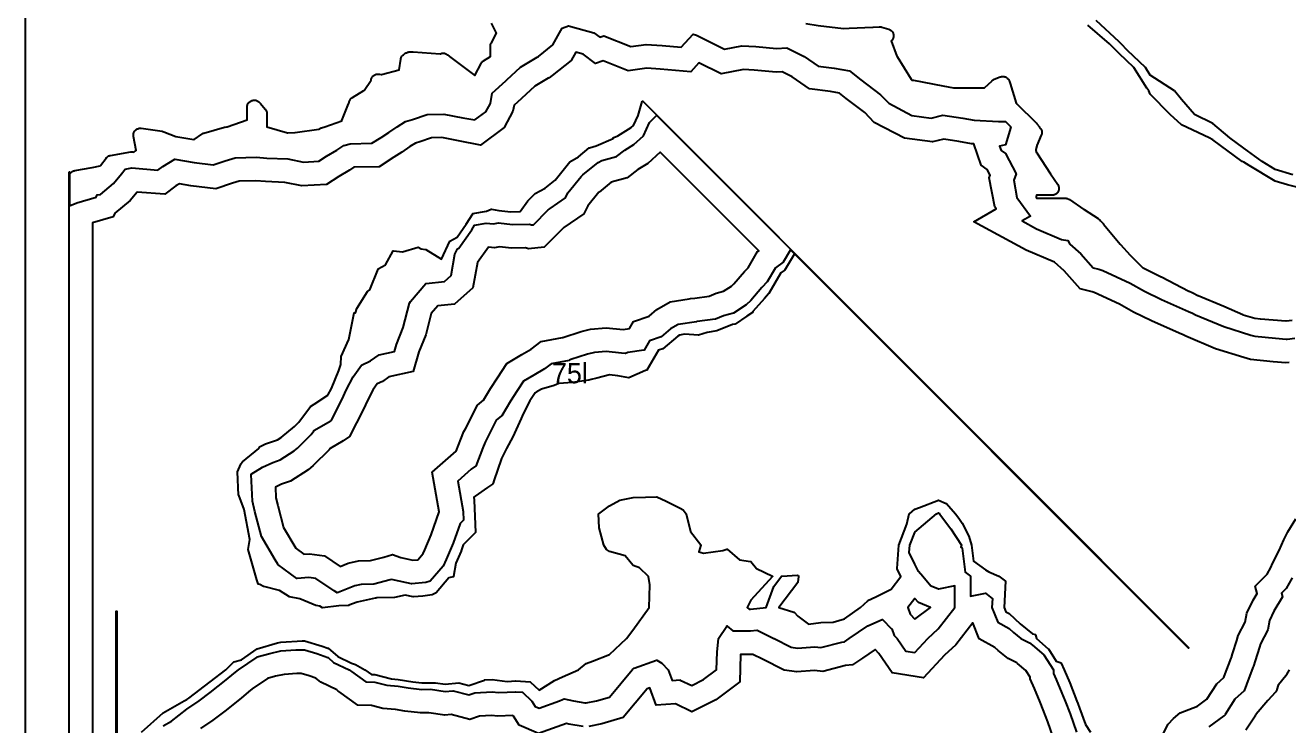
# Model space of a CAD drawing. Header units: millimetres. Extents: x 0 to 600, y 0 to 900.
# Drawn here: x 0 to 375, y 465.2 to 673 of the extents above; entities that cross this region are included whole.
import ezdxf
from ezdxf.enums import TextEntityAlignment as Align

# ---------------------------------------------------------------- set-up
doc = ezdxf.new("R2010")
doc.units = ezdxf.units.MM
for name, color, linetype in [('CORTE', 1, 'Continuous'), ('GRABADO', 5, 'Continuous'), ('HOJA', 8, 'Continuous')]:
    doc.layers.add(name, color=color, linetype=linetype)

msp = doc.modelspace()

# ---------------------------------------------------------------- linework, layer by layer
at = {"layer": 'CORTE'}
for points in [[(13, 102.13), (13, 627.9), (13.01, 628.1), (13.04, 628.3), (13.09, 628.5), (13.16, 628.69), (13.25, 628.88), (13.35, 629.05), (13.48, 629.21), (13.62, 629.36), (13.77, 629.5), (13.93, 629.61), (14.11, 629.72), (14.29, 629.8), (14.49, 629.86), (14.68, 629.91), (19.85, 630.82), (19.9, 630.83), (22.27, 631.37), (22.29, 631.38), (22.31, 631.4), (24.01, 633.64), (24.13, 633.79), (24.27, 633.93), (24.42, 634.05), (24.58, 634.15), (24.75, 634.25), (24.92, 634.32), (25.11, 634.38), (25.29, 634.42), (31.34, 635.44), (31.51, 635.47), (31.68, 635.47), (31.85, 635.47), (32.24, 635.43), (32.27, 635.43), (32.29, 635.45), (32.9, 635.9), (32.9, 635.91), (32.9, 635.91), (32.12, 640.07), (32.1, 640.27), (32.09, 640.48), (32.1, 640.68), (32.13, 640.88), (32.19, 641.08), (32.26, 641.27), (32.35, 641.45), (32.46, 641.62), (32.58, 641.78), (32.73, 641.93), (32.88, 642.06), (33.05, 642.17), (33.22, 642.27), (33.41, 642.35), (33.61, 642.42), (33.8, 642.46), (34.01, 642.48), (34.21, 642.48), (34.41, 642.46), (40.64, 641.58), (40.87, 641.54), (41.1, 641.46), (44.65, 640.06), (44.69, 640.05), (44.74, 640.04), (50.08, 639.16), (50.1, 639.16), (50.11, 639.17), (52.38, 640.77), (52.57, 640.89), (52.78, 640.99), (53, 641.07), (59.18, 642.8), (59.36, 642.84), (59.38, 642.84), (59.38, 642.84), (59.86, 642.91), (59.9, 642.92), (59.94, 642.93), (65.83, 644.96), (65.83, 648.72), (65.84, 648.92), (65.87, 649.13), (65.92, 649.33), (66, 649.53), (66.09, 649.71), (66.2, 649.89), (66.33, 650.05), (66.47, 650.2), (66.63, 650.34), (66.8, 650.45), (66.92, 650.53), (67.09, 650.62), (67.28, 650.7), (67.46, 650.76), (67.66, 650.8), (67.85, 650.82), (68.05, 650.82), (68.25, 650.81), (68.44, 650.77), (68.63, 650.72), (68.82, 650.65), (68.99, 650.56), (69.16, 650.45), (69.31, 650.33), (69.45, 650.19), (69.73, 649.91), (69.8, 649.82), (71.23, 648.16), (71.35, 647.99), (71.46, 647.82), (71.55, 647.63), (71.62, 647.44), (71.67, 647.24), (71.7, 647.04), (71.71, 646.84), (71.71, 642.9), (77.88, 641.09), (77.91, 641.08), (77.94, 641.08), (80.1, 641.23), (80.16, 641.24), (87.1, 642.22), (87.13, 642.22), (87.16, 642.24), (87.31, 642.35), (87.46, 642.45), (87.62, 642.53), (87.78, 642.6), (87.95, 642.65), (88.88, 642.91), (88.95, 642.93), (93.93, 644.73), (93.94, 644.73), (93.94, 644.74), (95.97, 649.77), (96.04, 649.92), (96.08, 650), (96.1, 650.03), (96.1, 650.06), (96.16, 650.34), (96.22, 650.54), (96.29, 650.73), (96.39, 650.92), (96.5, 651.09), (96.63, 651.25), (96.78, 651.4), (96.94, 651.54), (97.11, 651.65), (100.51, 653.68), (100.54, 653.7), (100.57, 653.73), (102.63, 656.79), (102.65, 656.81), (102.65, 656.84), (102.69, 657.03), (102.75, 657.22), (102.82, 657.41), (102.91, 657.58), (103.02, 657.75), (103.15, 657.9), (103.29, 658.04), (103.44, 658.17), (103.61, 658.28), (103.78, 658.37), (103.96, 658.45), (104.15, 658.51), (104.35, 658.55), (104.55, 658.57), (104.74, 658.57), (104.94, 658.56), (105.13, 658.52), (105.65, 658.4), (105.68, 658.39), (105.71, 658.4), (110.98, 659.78), (111.43, 662.95), (111.47, 663.15), (111.53, 663.34), (111.61, 663.53), (111.7, 663.71), (111.81, 663.88), (111.94, 664.04), (112.09, 664.18), (112.24, 664.31), (112.81, 664.72), (112.96, 664.82), (113.13, 664.91), (113.31, 664.99), (113.49, 665.04), (113.67, 665.08), (113.86, 665.11), (114.8, 665.17), (115.09, 665.17), (123.16, 664.59), (123.19, 664.59), (123.24, 664.61), (123.43, 664.67), (123.62, 664.72), (123.82, 664.75), (124.02, 664.76), (124.22, 664.75), (124.42, 664.72), (124.61, 664.67), (124.8, 664.6), (124.98, 664.52), (125.15, 664.41), (125.31, 664.29), (125.87, 663.83), (125.9, 663.8), (133.44, 658.13), (135.32, 661.71), (135.43, 661.89), (135.55, 662.06), (135.69, 662.21), (135.85, 662.35), (136.01, 662.47), (138.05, 663.79), (138.06, 663.8), (138.06, 663.81), (138.06, 666.74), (138.07, 666.93), (138.1, 667.12), (138.14, 667.31), (138.21, 667.49), (138.29, 667.67), (139.86, 670.72), (139.86, 670.73), (139.86, 670.74), (138.39, 673.65)], [(231.71, 673.55), (235.32, 673), (235.35, 672.99), (242.85, 672.1), (242.88, 672.1), (242.91, 672.1), (244.59, 672.16), (251.62, 672.46), (251.66, 672.47), (253.46, 672.61), (253.66, 672.62), (253.85, 672.6), (254.05, 672.57), (254.24, 672.52), (256.32, 671.86), (256.5, 671.8), (256.68, 671.71), (256.85, 671.61), (257, 671.49), (257.15, 671.36), (257.28, 671.21), (257.4, 671.05), (257.5, 670.88), (257.58, 670.7), (257.65, 670.52), (257.7, 670.33), (257.73, 670.13), (257.74, 669.94), (257.73, 669.74), (257.71, 669.54), (257.66, 669.35), (257.6, 669.17), (257.51, 668.99), (257.42, 668.82), (257.3, 668.66), (257.17, 668.51), (257.11, 668.44), (257.03, 668.38), (258.73, 663.83), (258.75, 663.79), (258.77, 663.75), (262.98, 657.01), (263.06, 656.86), (263.07, 656.86), (263.08, 656.83), (263.1, 656.8), (263.14, 656.75), (263.15, 656.74), (263.26, 656.75), (263.45, 656.74), (263.64, 656.71), (272.38, 655.1), (272.39, 655.1), (275.48, 654.5), (275.53, 654.5), (275.57, 654.49), (284.73, 654.49), (284.75, 654.5), (284.76, 654.51), (286.96, 656.58), (287.1, 656.71), (287.26, 656.82), (287.43, 656.92), (287.61, 657), (289.39, 657.7), (289.56, 657.76), (289.72, 657.8), (289.89, 657.83), (289.92, 657.83), (290.12, 657.84), (290.33, 657.84), (290.54, 657.81), (290.74, 657.76), (290.94, 657.69), (291.13, 657.6), (291.31, 657.49), (291.47, 657.37), (291.62, 657.23), (291.67, 657.18), (291.8, 657.03), (291.91, 656.88), (292.01, 656.71), (292.09, 656.54), (292.16, 656.36), (292.34, 655.77), (294.16, 649.89), (294.17, 649.86), (294.19, 649.84), (300.13, 644.01), (300.28, 643.84), (301.01, 642.94), (301.08, 642.84), (301.37, 642.44), (301.48, 642.26), (301.57, 642.08), (301.65, 641.88), (301.7, 641.68), (301.73, 641.47), (301.75, 641.26), (301.73, 641.05), (301.7, 640.85), (301.65, 640.64), (301.58, 640.45), (300.24, 637.38), (300.23, 637.34), (300.22, 637.29), (299.98, 636.15), (299.93, 635.96), (299.92, 635.9), (299.91, 635.88), (299.92, 635.86), (300.2, 635.21), (300.22, 635.18), (300.24, 635.15), (304.36, 628.95), (306.47, 625.76), (306.58, 625.59), (306.66, 625.41), (306.73, 625.22), (306.78, 625.03), (306.8, 624.83), (306.81, 624.63), (306.8, 624.43), (306.77, 624.23), (306.73, 624.04), (306.66, 623.85), (306.57, 623.67), (306.47, 623.5), (306.35, 623.34), (306.22, 623.19), (306.07, 623.06), (305.91, 622.94), (305.74, 622.83), (305.55, 622.75), (305.37, 622.68), (305.17, 622.63), (304.97, 622.6), (304.78, 622.59), (300.2, 622.59), (300.01, 622.12), (300.01, 622.1), (300.01, 622.07), (300.02, 622), (300.03, 621.97), (300.05, 621.93), (300.18, 621.75), (300.19, 621.74), (300.21, 621.73), (300.52, 621.72), (300.57, 621.72), (308.8, 621.72), (309.01, 621.71), (309.21, 621.68), (309.41, 621.62), (309.6, 621.55), (309.79, 621.46), (309.96, 621.36), (314.23, 618.4), (314.26, 618.38), (318.49, 615.66), (318.64, 615.55), (318.78, 615.43), (318.91, 615.3), (319.16, 615.01), (320, 614.07), (320.04, 614.02), (325.03, 608.06), (325.05, 608.03), (327.97, 604.8), (328.01, 604.76), (331.71, 601.11), (331.74, 601.09), (331.78, 601.07), (337.2, 598.42), (337.26, 598.39), (345.36, 594.14), (345.46, 594.1), (346.41, 593.73), (346.56, 593.66), (348.09, 592.9), (348.15, 592.88), (355.73, 589.71), (355.77, 589.69), (361.42, 587.18), (361.53, 587.13), (364.95, 586.11), (364.99, 586.1), (365.03, 586.09), (366.58, 585.95), (366.6, 585.94), (374.19, 585.36), (374.24, 585.36), (374.28, 585.36), (376.05, 585.57)], [(380.27, 624.28), (374.69, 625.65), (371, 626.79), (363.27, 631.47), (361.73, 632.37), (361.25, 632.63), (352.47, 639.07), (351.43, 639.6), (343.21, 643.51), (339.85, 646.58), (333.93, 652.64), (333.47, 653.57), (332.9, 654.34), (329.09, 660.53), (324.67, 664.71), (321.85, 667.49), (315.42, 673.05)], [(375.17, 572.94), (374.12, 572.89), (370.42, 573.21), (363.65, 573.84), (361.69, 574.43), (353.33, 577.06), (344.49, 580.78), (343.65, 581.19), (342.53, 581.63), (334.27, 585.35), (328.97, 587.91), (324.79, 590.26), (317.25, 593.72), (316.69, 593.91), (313.12, 594.87), (308.34, 600.2), (305.49, 602.74), (297.13, 606.34), (281.6, 614.73), (288.17, 618.56), (287.75, 619.15), (286.13, 627.8), (286.42, 628.54), (285.53, 630.26), (283.76, 631.5), (281.58, 637.84), (280.83, 637.88), (277.13, 638.54), (272.68, 639.23), (269.3, 638.41), (260.98, 639.51), (251.99, 644.22), (249.21, 647.17), (243.71, 651.31), (241.69, 652.92), (239.05, 653.35), (232.73, 654.17), (227.63, 657.78), (224.68, 659.22), (222.92, 659.11), (216.31, 659.72), (213.18, 659.89), (206.55, 658.63), (199.96, 661.91), (197.51, 659.26), (188.45, 660.01), (184.52, 660.34), (178.94, 659.54), (171.54, 662.44), (169.25, 661.67), (165.61, 664.42), (163.42, 665.03), (162.06, 662.61), (156.44, 658.13), (155.46, 657.49), (155.16, 657.37), (151.21, 654.99), (147.31, 651.32), (147.18, 651.24), (145.07, 649.33), (144.76, 647.56), (142.19, 642.66), (135.12, 637.48), (128.56, 638.75), (123.64, 639.69), (120.56, 639.61), (117.1, 638.46), (115.82, 638.04), (114.18, 637.03), (111.75, 635.37), (109.4, 633.88), (105.01, 631.07), (97.51, 630.91), (96.27, 630.04), (93.1, 628.21), (89.4, 625.82), (82.13, 625.35), (77.04, 626.4), (71.29, 626.65), (68.44, 626.87), (63.45, 626.77), (61.5, 626.14), (56.53, 624.53), (49.13, 625.37), (45.73, 625.96), (44.74, 625.36), (41.44, 622.89), (33.19, 623.56), (31.1, 621.08), (26.63, 617.33), (26.13, 616.19), (20, 614.41), (20, 111.7)], [(34.52, 463.27), (40.97, 469.03), (40.98, 469.03), (47.2, 472.53), (47.94, 472.98), (47.94, 472.98), (48.54, 473.32), (54.91, 478.17), (59.5, 481.79), (61.88, 484.16), (61.89, 484.16), (61.89, 484.17), (61.9, 484.17), (61.91, 484.17), (64.15, 484.79), (68.86, 488), (68.87, 488), (68.88, 488.01), (74.89, 489.78), (75.85, 489.99), (75.86, 489.99), (82.32, 490.39), (82.32, 490.39), (82.84, 490.4), (82.84, 490.4), (82.85, 490.4), (82.86, 490.4), (88.13, 488.81), (88.14, 488.81), (89.84, 488.19), (89.85, 488.18), (89.86, 488.18), (92.79, 485.69), (96.81, 483.78), (98, 483.38), (98.01, 483.38), (98.01, 483.38), (100.82, 481.79), (100.82, 481.79), (102.73, 480.41), (103.76, 480.37), (103.77, 480.37), (103.77, 480.37), (108.69, 479.09), (110.73, 478.93), (110.73, 478.93), (115.01, 478.22), (117.7, 477.89), (121.74, 477.92), (121.75, 477.92), (124.67, 477.48), (128.71, 477.92), (128.72, 477.92), (131.63, 477.16), (136.29, 478.75), (136.3, 478.76), (136.31, 478.76), (138.6, 478.87), (138.61, 478.87), (142.99, 478.36), (145.58, 478.48), (145.58, 478.48), (149.86, 478.22), (149.87, 478.22), (149.88, 478.22), (149.88, 478.22), (149.89, 478.21), (149.9, 478.21), (149.9, 478.2), (152.56, 475.73), (157.11, 478.64), (157.11, 478.65), (159.49, 479.69), (164.25, 481.79), (166.44, 483.62), (166.44, 483.62), (166.45, 483.63), (166.46, 483.64), (168.36, 484.32), (173.42, 486.34), (178.48, 491.04), (180.37, 493.55), (185.17, 500.28), (185.43, 506.99), (184.99, 509.47), (182.33, 512.02), (180.4, 512.78), (180.39, 512.78), (180.38, 512.79), (178.06, 515.61), (173.44, 516.92), (173.43, 516.92), (173.43, 516.93), (173.42, 516.93), (172.51, 517.51), (172.51, 517.51), (172.5, 517.52), (172.5, 517.52), (172.49, 517.53), (171.75, 518.73), (171.75, 518.74), (171.74, 518.75), (170.33, 523.95), (170.32, 523.96), (170.18, 528.03), (170.18, 528.05), (170.18, 528.05), (170.18, 528.06), (170.19, 528.07), (170.2, 528.09), (170.21, 528.09), (173.42, 530.47), (173.42, 530.47), (176.48, 532.16), (176.5, 532.17), (180.42, 532.91), (180.42, 532.91), (184.11, 533), (187.4, 533.08), (187.41, 533.08), (187.42, 533.08), (187.43, 533.08), (187.43, 533.08), (190.26, 531.86), (190.26, 531.86), (194.41, 529.74), (194.41, 529.74), (195.26, 529.23), (195.27, 529.23), (195.28, 529.22), (196.19, 528.08), (196.19, 528.07), (196.2, 528.06), (196.2, 528.05), (197.5, 522.87), (200.56, 518.82), (200.56, 518.81), (200.57, 518.8), (200.57, 518.8), (200.57, 518.79), (200.57, 518.77), (200.57, 518.76), (200.57, 518.75), (200.57, 518.75), (199.9, 516.78), (201.35, 516.37), (207.04, 517.17), (208.29, 517.6), (208.3, 517.61), (208.32, 517.61), (208.34, 517.6), (208.35, 517.6), (208.36, 517.59), (211.98, 514.41), (215.3, 513.91), (215.3, 513.91), (215.31, 513.91), (215.31, 513.91), (215.33, 513.9), (215.34, 513.89), (217.04, 511.84), (221.8, 509.58), (221.8, 509.57), (221.8, 509.57), (221.81, 509.57), (221.82, 509.56), (221.82, 509.55), (221.83, 509.54), (221.83, 509.53), (221.83, 509.52), (221.83, 509.5), (221.83, 509.49), (221.83, 509.48), (221.82, 509.47), (221.82, 509.46), (215.35, 502.45), (214.29, 500.27), (214.89, 499.77), (215.28, 499.77), (219.92, 500.32), (222.18, 506.48), (222.18, 506.48), (222.19, 506.5), (224.5, 509.56), (224.5, 509.56), (224.51, 509.57), (224.51, 509.57), (224.53, 509.58), (224.54, 509.59), (229.22, 509.83), (229.23, 509.83), (229.24, 509.83), (229.25, 509.83), (229.26, 509.82), (229.39, 509.74), (229.4, 509.74), (229.41, 509.73), (229.54, 509.56), (229.54, 509.56), (229.55, 509.54), (229.56, 509.53), (229.56, 509.53), (229.56, 509.52), (229.56, 509.51), (229.3, 507.75), (229.3, 507.74), (229.29, 507.73), (229.29, 507.72), (223.69, 500.29), (228.17, 498.89), (228.18, 498.89), (228.2, 498.88), (228.2, 498.87), (229.28, 497.73), (232.47, 495.35), (236.18, 495.78), (236.19, 495.78), (239.85, 495.94), (243.13, 496.87), (247.88, 500.31), (250.09, 502.29), (250.09, 502.29), (250.1, 502.3), (252.42, 503.39), (257.06, 505.71), (259.85, 509.52), (258.77, 511.78), (258.77, 511.78), (258.76, 511.79), (258.76, 511.8), (258.76, 511.8), (258.76, 511.81), (259.26, 518.77), (259.26, 518.78), (259.26, 518.79), (259.26, 518.8), (261.69, 524.98), (262.4, 528.05), (262.4, 528.05), (262.41, 528.07), (262.42, 528.08), (262.42, 528.09), (264.03, 529.43), (264.04, 529.43), (264.05, 529.43), (265.44, 529.95), (271.02, 532.16), (271.03, 532.16), (271.04, 532.16), (271.05, 532.16), (271.06, 532.16), (271.07, 532.16), (273.39, 531.16), (273.4, 531.15), (273.41, 531.15), (276.12, 528.08), (276.12, 528.08), (277.11, 526.78), (278.08, 525.29), (280.08, 521.45), (280.08, 521.44), (280.89, 518.79), (280.89, 518.78), (281.48, 514.06), (285.03, 511.48), (285.97, 510.83), (288.97, 509.58), (288.98, 509.58), (290.92, 508.11), (290.92, 508.11), (290.93, 508.11), (290.93, 508.1), (290.94, 508.08), (290.94, 508.08), (290.94, 508.07), (290.94, 508.06), (290.94, 508.06), (290.55, 500.26), (291.06, 499.02), (292, 498.49), (292.01, 498.49), (292.01, 498.48), (295.29, 495.41), (298.97, 492.47), (299.82, 492.22), (299.82, 492.22), (299.84, 492.21), (299.85, 492.21), (299.85, 492.2), (299.86, 492.2), (299.86, 492.19), (299.87, 492.18), (299.87, 492.17), (299.88, 492.17), (300.14, 491.03), (303.66, 488), (303.66, 487.99), (303.67, 487.98), (305.95, 484.38), (307.45, 483.82), (307.46, 483.81), (307.46, 483.81), (307.47, 483.8), (307.48, 483.79), (307.49, 483.78), (308.38, 481.77), (308.38, 481.77), (310.02, 477.87), (312.16, 472.5), (312.43, 471.83), (312.43, 471.83), (312.94, 470.36), (314.69, 465.57), (316.18, 463.25)], [(336.09, 459.54), (339.27, 465.64), (340.81, 467.29), (342.85, 469.01), (347.93, 471.04), (350.75, 473.08), (353.69, 477.62), (355.76, 479.48), (355.87, 479.81), (357.97, 485.28), (358.02, 485.39), (358.37, 486.57), (359.66, 490.45), (360.06, 492), (362.12, 495.91), (362.6, 498.59), (364.45, 502.49), (365.62, 504.45), (365.03, 506.62), (368.66, 510.2), (369.7, 512.1), (370.19, 513.29), (372.18, 517.21), (373.59, 520.35), (374.8, 522.76), (377.16, 526.56)], [(27, 166.61), (27, 498.77), (27, 499.15), (27.15, 499.15), (27.15, 460.08)], [(305.25, 461.45), (303.56, 466.3), (302.12, 469.9), (301.21, 472.17), (299.52, 476.22), (298.29, 479.15), (298.26, 479.57), (296.97, 481.6), (294.56, 483.69), (294.35, 483.85), (291.77, 485.1), (288.76, 487.52), (287.83, 488.38), (283.16, 491.01), (281.23, 495.73), (276.2, 489.2), (272.89, 486.08), (266.59, 479.44), (257.27, 480.92), (253.35, 486.63), (252.24, 487.8), (248.53, 485.27), (245.52, 483.21), (243.48, 483.07), (236.69, 481.31), (234.22, 481.59), (229.05, 481.2), (225.23, 481.69), (218.82, 484.92), (218.8, 484.94), (215.91, 486.37), (215.7, 486.35), (212.31, 486.35), (212.11, 478.19), (204.98, 472.87), (197.89, 469.35), (193.01, 471.66), (187.31, 471.29), (185.34, 476.46), (184.56, 476.17), (177.45, 467.59), (171.17, 465.73), (167.24, 464.99)], [(165.56, 464.94), (161.37, 465.67), (160.62, 465.83), (152.29, 462.87), (146.57, 465.36), (144.92, 468.03), (144.72, 468.22), (140.23, 468.01), (138.37, 468.23), (134.79, 468.05), (131.91, 467.07), (126.43, 468.49), (124.52, 468.28), (119.8, 468.99), (117.3, 468.97), (112.69, 469.55), (109.89, 470.01), (106.13, 470.29), (102.75, 471.17), (98.71, 471.3), (93.09, 475.39), (92.73, 475.58), (92.45, 475.81), (87.69, 478.07), (86.27, 479.26), (84.29, 479.99), (81.89, 480.71), (80.58, 480.67), (76.82, 480.44), (74.29, 479.89), (71.89, 479.18), (67.36, 476.1), (66.28, 475.28), (64.06, 473.36), (59.2, 469.52), (55.67, 466.84), (52.06, 464.4)], [(375.14, 481.79), (374.41, 480.35), (374.29, 480.16), (374.15, 479.97), (371.94, 477.34), (371.92, 477.31), (371.91, 477.27), (371.53, 475.97), (371.47, 475.79), (371.4, 475.62), (371.3, 475.46), (371.2, 475.3), (371.08, 475.16), (368.8, 472.69), (368.78, 472.66), (365.35, 468.58), (365.28, 468.48), (365.24, 468.42), (365.22, 468.39), (365.06, 468.12), (365.02, 468.05), (362.29, 463.85)]]:
    msp.add_lwpolyline(points, dxfattribs=at)
for points in [[(69.13, 507.23), (69.11, 507.24), (69.1, 507.24), (69.1, 507.25), (69.09, 507.26), (69.09, 507.27), (69.09, 507.28), (68.74, 508.5), (66.21, 517.5), (66.21, 517.5), (66.21, 517.52), (66.21, 517.52), (66.21, 517.53), (66.68, 520.43), (64.96, 529.34), (63.35, 533.6), (63.34, 533.61), (63.34, 533.62), (63.01, 540.52), (63.01, 540.53), (63.01, 540.54), (63.01, 540.54), (64.02, 542.85), (64.02, 542.85), (64.02, 542.86), (64.49, 543.53), (64.49, 543.54), (64.49, 543.54), (69.28, 547.47), (69.49, 547.89), (69.5, 547.89), (69.51, 547.91), (69.52, 547.91), (71.3, 548.83), (71.31, 548.84), (74.85, 550.05), (75.91, 550.73), (79.9, 553.96), (81.21, 555.26), (84.67, 559.93), (84.67, 559.93), (84.69, 559.94), (84.7, 559.95), (85.77, 560.59), (89.83, 563.3), (90.85, 565.3), (93.09, 570.62), (93.64, 572.35), (93.81, 574.76), (93.81, 574.77), (93.81, 574.77), (96.03, 579.83), (97.61, 587.69), (97.62, 587.7), (97.62, 587.71), (97.63, 587.72), (97.64, 587.73), (97.65, 587.74), (97.66, 587.75), (97.67, 587.75), (97.68, 587.75), (98.03, 587.75), (98.39, 589.01), (98.39, 589.02), (98.4, 589.02), (101.6, 594), (101.61, 594), (101.62, 594.01), (102.28, 594.57), (104.73, 600.71), (104.74, 600.71), (104.74, 600.72), (104.75, 600.73), (104.76, 600.74), (106.88, 601.93), (109.23, 606.08), (109.23, 606.09), (109.24, 606.1), (109.25, 606.11), (109.26, 606.11), (109.27, 606.12), (109.28, 606.12), (109.29, 606.12), (109.3, 606.12), (112, 605.84), (116.58, 607.2), (116.59, 607.2), (116.6, 607.2), (116.62, 607.2), (116.63, 607.2), (117.53, 606.73), (118.82, 606.46), (118.82, 606.46), (118.84, 606.46), (118.85, 606.46), (123.54, 603.64), (126.04, 608.98), (126.04, 608.99), (126.05, 609), (126.06, 609.01), (126.07, 609.01), (126.07, 609.02), (128.22, 610.17), (130.91, 613.99), (132.84, 617.12), (132.85, 617.12), (132.86, 617.14), (132.87, 617.15), (132.88, 617.15), (132.89, 617.15), (132.89, 617.15), (136.95, 617.87), (138.31, 618.52), (138.32, 618.52), (138.33, 618.52), (138.34, 618.52), (138.35, 618.52), (140.59, 618.08), (144.08, 617.7), (146.91, 617.76), (149.18, 620.97), (151.35, 623.14), (151.36, 623.15), (154.3, 624.7), (157.3, 627.05), (159.22, 629.54), (161.67, 632.53), (161.67, 632.54), (161.68, 632.55), (164.24, 633.98), (167.42, 636.65), (167.43, 636.65), (167.44, 636.66), (167.45, 636.66), (167.45, 636.66), (169.42, 637.22), (174.5, 639.43), (174.65, 639.7), (174.66, 639.7), (174.67, 639.72), (174.69, 639.73), (175.84, 640.28), (179.88, 642.7), (180.49, 643.27), (181.88, 646.31), (183.14, 650.45), (183.14, 650.46), (183.15, 650.47), (183.16, 650.48), (183.17, 650.49), (183.18, 650.5), (183.19, 650.5), (183.2, 650.5), (183.2, 650.5), (183.22, 650.5), (183.23, 650.5), (183.23, 650.5), (183.24, 650.5), (183.26, 650.49), (345.4, 488.35), (345.29, 488.24), (228.3, 605.23), (225.32, 600.32), (225.31, 600.31), (225.3, 600.3), (225.3, 600.3), (224.25, 599.54), (220.67, 593.43), (220.67, 593.42), (220.59, 593.34), (219.41, 591.96), (215.97, 588.11), (215.83, 587.85), (215.83, 587.84), (215.82, 587.83), (215.81, 587.83), (214.18, 586.74), (210.67, 584.39), (210.66, 584.38), (209.96, 584.2), (205.32, 582.32), (205.31, 582.32), (202.38, 581.92), (199.86, 581.13), (199.85, 581.13), (199.84, 581.13), (199.84, 581.13), (195.67, 581.34), (194.24, 581.13), (193.67, 580.8), (189.21, 577.06), (189.21, 577.05), (189.2, 577.05), (188, 576.62), (184.5, 570.71), (184.5, 570.7), (184.49, 570.7), (184.48, 570.69), (184.47, 570.69), (184.46, 570.68), (184.45, 570.68), (184.1, 570.63), (179.16, 568.44), (179.15, 568.43), (179.14, 568.43), (179.13, 568.43), (179.12, 568.43), (175.85, 568.98), (173.39, 569.33), (169.61, 568.37), (167.97, 567.97), (167.27, 567.74), (167.26, 567.74), (162.47, 567.06), (162.47, 567.06), (158.36, 566.79), (157, 566.1), (156.99, 566.1), (153.2, 565.05), (151.65, 564.17), (151.35, 563.99), (149.8, 561.64), (147.79, 557.73), (147.16, 556.39), (144.74, 550.92), (142.8, 547.45), (141.37, 544.44), (139.07, 537.83), (138.84, 537.13), (138.84, 537.12), (138.83, 537.1), (138.82, 537.1), (138.82, 537.1), (138.65, 536.9), (138.65, 536.89), (138.64, 536.89), (137.16, 535.91), (133.51, 533.33), (133.12, 532.98), (133.28, 532.08), (133.28, 532.07), (133.68, 522.58), (133.68, 522.57), (133.68, 522.57), (133.68, 522.56), (133.68, 522.55), (133.67, 522.54), (133.66, 522.53), (129.96, 518.83), (129.34, 517.04), (129.34, 517.03), (127.79, 513.45), (127.09, 509.45), (127.09, 509.43), (127.08, 509.42), (127.08, 509.41), (127.07, 509.4), (127.06, 509.4), (127.06, 509.4), (127.05, 509.39), (127.04, 509.39), (125.68, 509.05), (121.98, 504.64), (121.97, 504.63), (121.96, 504.62), (120.76, 504.05), (120.75, 504.04), (120.74, 504.04), (120.74, 504.04), (117.99, 503.66), (117.99, 503.66), (115.2, 503.4), (115.19, 503.4), (115.18, 503.4), (112.76, 503.92), (109.61, 503.21), (109.6, 503.21), (109.6, 503.21), (104.33, 503.1), (104.01, 503.02), (104, 503.02), (103.83, 503.01), (98.55, 501.9), (96.08, 500.92), (96.07, 500.92), (96.07, 500.91), (93.07, 500.78), (88.27, 500.14), (88.27, 500.14), (88.26, 500.14), (88.24, 500.14), (88.23, 500.15), (87.42, 500.69), (86.27, 500.83), (86.27, 500.83), (86.26, 500.83), (81.5, 502.88), (78.44, 503.44), (78.43, 503.44), (78.42, 503.44), (75.51, 505.35), (70.77, 506.46), (70.77, 506.47), (70.76, 506.47), (70.76, 506.47), (69.65, 507.07), (69.14, 507.23), (69.13, 507.23)], [(84.35, 516.16), (88.78, 515.62), (93.45, 512.48), (95.84, 513.44), (98.88, 514.08), (102.44, 514.2), (106.41, 515.19), (108.99, 515.97), (111.46, 515.1), (115.07, 514.33), (116.48, 514.46), (118.07, 516.32), (118.56, 517.39), (120.51, 521.88), (122.84, 528.66), (120.78, 540.4), (127.92, 546.71), (129.3, 550.25), (130.2, 552.45), (130.68, 553.24), (134.2, 560.27), (136.01, 561.79), (138.06, 565.23), (140.15, 568.41), (142.93, 572.64), (147.42, 575.31), (150.21, 576.88), (153.09, 579.16), (159.42, 580.35), (159.56, 580.4), (165, 582.19), (167.76, 582.86), (172.43, 583.3), (177.46, 582.78), (179.33, 583.07), (180.53, 585.09), (185.17, 586.76), (187.49, 588.72), (191.46, 590.99), (197.09, 591.84), (197.44, 592.01), (198.75, 592.09), (203.01, 592.68), (205.08, 593.52), (207.29, 594.1), (209.64, 595.67), (210.32, 596.28), (213.47, 599.95), (214.55, 601.09), (217.37, 605.91), (217.69, 606.14), (188.47, 635.36), (184.82, 631.99), (181.86, 630.21), (178.64, 627.75), (173.94, 626.46), (170.3, 623.52), (170.29, 623.51), (166.95, 619.43), (165.76, 617.06), (159.87, 613), (159.77, 612.93), (153.99, 607.15), (149.4, 606.68), (148.48, 607.01), (144.31, 606.93), (140.72, 607.31), (139.25, 607.04), (137.46, 607.22), (134.22, 602.64), (132.86, 595.14), (127.45, 590.33), (122.45, 589.78), (120.51, 587.53), (118.86, 581.19), (116.81, 576.09), (115.15, 570.27), (107.9, 568.67), (106.03, 567.37), (104.48, 566.63), (103.3, 564.96), (101.54, 561.74), (100.43, 559.11), (96.28, 551.03), (94.4, 549.77), (90.46, 547.44), (90.16, 547.03), (85.49, 542.36), (83.96, 541.12), (78.77, 537.76), (76.06, 536.84), (74.23, 535.99), (74.38, 532.84), (74.97, 530.49), (76.61, 524.06), (80.29, 517.9), (80.36, 517.77), (82.72, 516.05), (84.35, 516.16)], [(264.09, 496.81), (268.7, 500.23), (265.18, 501.71), (264.08, 502.99), (261.95, 500.24), (262.66, 498.32), (264.09, 496.81)]]:
    msp.add_lwpolyline(points, close=True, dxfattribs=at)
at = {"layer": 'GRABADO'}
for points in [[(13, 107.15), (13, 629.41), (13.08, 629.51), (13.11, 629.55), (13.15, 629.59), (13.15, 619.42), (15.28, 620.33), (21.03, 622), (21.35, 622.71), (22.3, 622.84), (26.14, 626.06), (28.58, 628.95), (29.67, 630.39), (31.59, 630.72), (39.37, 630.09), (40.81, 631.17), (44.35, 633.32), (50.13, 632.3), (55.81, 631.66), (59.35, 632.81), (62.29, 633.75), (68.64, 633.88), (71.71, 633.64), (77.91, 633.37), (82.62, 632.4), (87.14, 632.69), (89.45, 634.18), (92.5, 635.94), (94.51, 637.36), (96.41, 637.89), (102.9, 638.03), (105.64, 639.78), (107.89, 641.21), (110.37, 642.91), (112.88, 644.44), (114.92, 645.11), (119.33, 646.58), (124.21, 646.71), (129.89, 645.62), (133.44, 644.94), (136.75, 647.35), (138.05, 649.84), (138.59, 652.92), (142.67, 656.59), (142.81, 656.74), (142.97, 656.85), (146.96, 660.6), (151.95, 663.6), (152.14, 663.68), (152.34, 663.82), (156.63, 667.24), (158.62, 670.77), (159.38, 672.15), (161.24, 672.92), (168.77, 670.8), (170.52, 669.48), (171.73, 669.89), (179.77, 666.73), (184.31, 667.38), (189.03, 666.99), (194.69, 666.52), (198.26, 670.37), (199.27, 670.08), (207.56, 665.94), (212.7, 666.92), (216.81, 666.71), (223.02, 666.13), (226.08, 666.33), (231.21, 663.82), (235.36, 660.89), (240.07, 660.27), (244.62, 659.53), (248, 656.85), (253.9, 652.4), (256.28, 649.88), (263.13, 646.28), (268.92, 645.52), (272.37, 646.36), (278.28, 645.45), (281.64, 644.85), (288.87, 644.44), (290.92, 644.44), (292.5, 642.87), (292.28, 641.84), (290.95, 637.52), (289.22, 637.15), (289.64, 635.92), (290.95, 635), (294.12, 628.91), (293.38, 627.08), (294.34, 621.96), (298.33, 616.39), (295.89, 614.97), (300.19, 612.65), (307.58, 609.46), (309.46, 609.13), (310.06, 608.04), (313.29, 605.17), (316.94, 601.09), (318.7, 600.62), (319.83, 600.25), (327.97, 596.5), (332.21, 594.12), (337.23, 591.69), (345.24, 588.09), (346.49, 587.6), (347.4, 587.15), (355.74, 583.64), (363.75, 581.12), (364.99, 580.75), (371.05, 580.18), (374.24, 579.9), (374.58, 579.92), (376.86, 580.18)], [(376.25, 628.67), (371, 630.29), (367.14, 632.63), (361.72, 636.54), (357.58, 639.6), (352.47, 643.89), (347.09, 646.57), (343.19, 650.98), (341.15, 653.55), (333.93, 658.28), (333.93, 658.28), (332.55, 660.53), (327.19, 665.6), (325.27, 667.49), (324.67, 668.16), (317.87, 674.45)], [(40.98, 465.16), (43.43, 466.53), (47.94, 470.06), (47.94, 470.06), (51.59, 472.53), (54.91, 475.06), (59.6, 478.76), (61.88, 480.73), (63.29, 481.79), (63.29, 481.79), (68.86, 485.58), (68.86, 485.58), (68.87, 485.59), (72.55, 486.67), (75.85, 487.4), (75.86, 487.4), (75.86, 487.4), (80.28, 487.67), (82.84, 487.73), (82.85, 487.73), (82.86, 487.73), (86.5, 486.63), (86.5, 486.63), (89.84, 485.42), (89.84, 485.41), (89.85, 485.41), (89.86, 485.41), (91.51, 484), (96.15, 481.8), (96.16, 481.79), (96.58, 481.46), (96.82, 481.33), (101.09, 478.23), (103.76, 478.15), (103.77, 478.14), (107.29, 477.22), (110.73, 476.97), (110.73, 476.97), (113.69, 476.47), (117.7, 475.97), (120.29, 476), (120.3, 476), (124.67, 475.34), (126.95, 475.59), (126.96, 475.59), (126.97, 475.58), (131.63, 474.37), (133.45, 474.99), (133.45, 474.99), (133.47, 475), (138.6, 475.25), (138.61, 475.25), (140.48, 475.03), (145.58, 475.26), (145.58, 475.26), (147.54, 475.14), (147.55, 475.14), (147.57, 475.14), (147.58, 475.13), (147.58, 475.13), (150.38, 472.52), (150.38, 472.52), (150.39, 472.51), (151.38, 470.9), (152.55, 470.39), (158.59, 472.54), (159.49, 472.94), (159.94, 473.13), (159.94, 473.14), (159.95, 473.14), (159.97, 473.14), (159.98, 473.14), (162.7, 472.54), (166.05, 471.96), (166.48, 471.97), (169.53, 472.54), (173.42, 473.7), (180.12, 481.78), (180.12, 481.78), (180.38, 482.04), (180.39, 482.05), (180.72, 482.23), (180.72, 482.23), (187.38, 484.64), (187.38, 484.64), (187.39, 484.64), (187.39, 484.65), (187.41, 484.65), (187.42, 484.64), (187.42, 484.64), (187.43, 484.64), (187.44, 484.64), (188.9, 483.74), (188.91, 483.74), (188.92, 483.72), (190.81, 481.78), (190.81, 481.77), (190.82, 481.76), (192.01, 478.61), (194.36, 478.76), (194.37, 478.76), (194.38, 478.76), (194.39, 478.76), (194.4, 478.75), (197.81, 477.13), (201.3, 478.86), (205.2, 481.77), (205.33, 487.13), (205.33, 487.13), (205.8, 491), (205.8, 491.01), (205.81, 491.02), (205.81, 491.03), (208.25, 494.76), (208.25, 494.76), (208.26, 494.77), (208.27, 494.77), (208.27, 494.78), (208.28, 494.78), (208.29, 494.79), (208.3, 494.79), (208.32, 494.79), (208.34, 494.79), (208.35, 494.78), (208.36, 494.78), (210.06, 493.35), (215.28, 493.35), (217.17, 493.57), (217.18, 493.57), (217.19, 493.57), (217.2, 493.57), (217.2, 493.57), (222.2, 491.06), (222.21, 491.06), (222.24, 491.04), (222.24, 491.04), (222.26, 491.04), (222.28, 491.03), (227.3, 488.48), (229.23, 488.24), (234.35, 488.62), (234.36, 488.62), (236.19, 488.41), (242.36, 490.01), (242.36, 490.02), (243.14, 490.07), (244.58, 491.05), (250.1, 494.81), (250.1, 494.81), (254.38, 496.73), (254.38, 496.73), (254.39, 496.73), (254.41, 496.73), (254.42, 496.73), (254.43, 496.73), (254.44, 496.73), (254.45, 496.72), (254.46, 496.71), (257.16, 493.99), (257.17, 493.97), (257.18, 493.96), (257.9, 492), (258.81, 491.04), (258.81, 491.04), (261.34, 487.36), (264.05, 486.93), (267.95, 491.04), (267.95, 491.04), (270.99, 493.91), (275.9, 500.28), (275.9, 506.7), (271.06, 505.68), (271.05, 505.67), (271.04, 505.67), (271.04, 505.67), (271.03, 505.68), (268.86, 506.58), (268.86, 506.58), (268.85, 506.59), (268.85, 506.59), (268.84, 506.6), (266.39, 509.46), (265.16, 510.98), (265.16, 510.99), (264.02, 513.17), (264.02, 513.17), (262.38, 516.58), (262.38, 516.58), (262.38, 516.59), (262.38, 516.61), (262.53, 518.77), (262.53, 518.78), (262.53, 518.79), (262.53, 518.8), (264.01, 522.56), (264.02, 522.57), (264.02, 522.57), (264.02, 522.58), (264.03, 522.58), (270.43, 528.09), (270.44, 528.09), (270.44, 528.1), (270.45, 528.1), (271.02, 528.33), (271.03, 528.33), (271.04, 528.33), (271.06, 528.33), (271.07, 528.33), (271.07, 528.33), (271.21, 528.27), (271.22, 528.27), (271.23, 528.26), (271.38, 528.08), (271.38, 528.08), (274.74, 523.64), (277.91, 518.81), (277.92, 518.81), (277.92, 518.79), (277.92, 518.79), (277.92, 518.77), (277.92, 518.76), (277.92, 518.75), (277.92, 518.75), (277.92, 518.74), (277.68, 518.22), (278.07, 517.92), (278.07, 517.91), (278.08, 517.9), (278.09, 517.88), (278.09, 517.87), (278.98, 510.73), (280.58, 509.57), (280.59, 509.56), (280.6, 509.55), (280.61, 509.54), (280.61, 509.53), (280.61, 509.52), (280.61, 503.68), (284.98, 504.51), (284.99, 504.51), (285, 504.51), (285.01, 504.51), (285.02, 504.51), (285.03, 504.5), (287.04, 502.98), (287.05, 502.98), (287.06, 502.97), (287.07, 502.95), (287.08, 502.93), (287.08, 502.92), (286.94, 500.26), (288.72, 495.91), (292, 494.07), (292.01, 494.06), (292.01, 494.06), (293.34, 492.81), (295.54, 491.05), (298.04, 489.83), (298.05, 489.83), (298.06, 489.83), (298.98, 489.12), (298.98, 489.12), (302.33, 486.23), (302.34, 486.22), (302.34, 486.22), (305.16, 481.77), (305.16, 481.76), (305.17, 481.76), (305.17, 481.75), (305.17, 481.74), (305.21, 480.73), (305.97, 478.92), (307.69, 474.82), (307.69, 474.82), (308.62, 472.5), (310.12, 468.75), (310.12, 468.75), (312.05, 463.23)], [(376.03, 509.08), (374.3, 505.93), (372.86, 504.51), (373.15, 503.42), (370.63, 499.19), (369.33, 496.44), (368.82, 493.6), (366.63, 489.46), (366.38, 488.47), (365.05, 484.48), (364.57, 482.85), (364.39, 482.49), (362.47, 477.46), (361.83, 475.51), (359.06, 473.03), (356.14, 468.54), (356.02, 468.35), (355.77, 468.08), (351.34, 464.87)]]:
    msp.add_lwpolyline(points, dxfattribs=at)
msp.add_lwpolyline([(80.65, 508.9), (80.64, 508.9), (80.63, 508.9), (74.94, 513.07), (74.93, 513.07), (74.92, 513.09), (74.2, 514.45), (70.07, 521.34), (70.07, 521.35), (70.07, 521.36), (68.18, 528.77), (67.42, 531.81), (67.42, 531.81), (67.42, 531.82), (67.05, 539.78), (67.05, 539.79), (67.05, 539.79), (67.05, 539.8), (67.06, 539.82), (67.06, 539.83), (67.08, 539.84), (70.37, 541.92), (73.46, 543.34), (73.46, 543.34), (75.69, 544.11), (79.84, 546.79), (80.8, 547.57), (84.85, 551.62), (85.68, 552.74), (85.69, 552.74), (85.7, 552.76), (90.67, 555.69), (90.88, 555.84), (94.09, 562.07), (95.23, 564.78), (95.23, 564.79), (97.35, 568.67), (97.35, 568.68), (99.82, 572.15), (99.83, 572.16), (99.84, 572.17), (99.85, 572.18), (102.5, 573.44), (105.04, 575.21), (105.04, 575.21), (105.04, 575.21), (105.05, 575.21), (109.57, 576.21), (110.18, 578.36), (112.2, 583.38), (114.08, 590.61), (114.08, 590.62), (114.35, 591.11), (114.35, 591.12), (118.9, 596.37), (118.9, 596.39), (118.9, 596.4), (118.91, 596.41), (118.92, 596.42), (118.93, 596.43), (118.94, 596.43), (118.95, 596.44), (118.96, 596.44), (124.47, 597.04), (126.4, 598.77), (127.55, 605.07), (127.55, 605.08), (127.55, 605.08), (128.32, 606.71), (128.32, 606.72), (128.32, 606.72), (128.33, 606.73), (128.33, 606.73), (128.34, 606.74), (128.68, 606.92), (132.52, 612.37), (133.33, 613.68), (133.34, 613.69), (133.35, 613.7), (133.35, 613.7), (133.36, 613.71), (133.37, 613.71), (133.38, 613.71), (133.38, 613.71), (136.81, 614.32), (136.81, 614.32), (136.82, 614.32), (138.96, 614.11), (140.45, 614.38), (140.46, 614.38), (140.47, 614.38), (140.48, 614.38), (144.62, 613.94), (149.62, 614.04), (149.63, 614.04), (149.65, 614.03), (150.26, 613.81), (150.81, 613.86), (155.2, 618.25), (155.2, 618.26), (155.81, 618.7), (160.31, 621.81), (161.05, 623.27), (161.05, 623.28), (161.06, 623.28), (165.04, 628.14), (165.04, 628.14), (165.54, 628.67), (165.54, 628.67), (170.09, 632.35), (170.09, 632.35), (170.09, 632.36), (171.14, 632.95), (171.15, 632.96), (175.47, 634.14), (177.92, 636.01), (177.93, 636.02), (180.59, 637.62), (183.48, 640.28), (185.27, 644.19), (185.27, 644.2), (185.28, 644.21), (187.41, 646.23), (187.42, 646.24), (187.43, 646.24), (187.43, 646.24), (187.45, 646.25), (187.46, 646.25), (187.47, 646.25), (187.48, 646.25), (187.49, 646.25), (187.5, 646.24), (187.51, 646.23), (319.43, 514.32), (319.32, 514.21), (227.15, 606.38), (224.97, 602.79), (224.97, 602.78), (224.96, 602.77), (222.67, 601.11), (220.19, 596.87), (220.18, 596.86), (218.67, 595.26), (215.33, 591.37), (215.32, 591.36), (213.93, 590.13), (213.93, 590.12), (210.21, 587.63), (210.2, 587.63), (210.2, 587.63), (207.3, 586.86), (204.83, 585.86), (204.82, 585.86), (204.81, 585.86), (199.45, 585.12), (199.3, 585.11), (199.23, 585.08), (199.23, 585.08), (199.22, 585.07), (193.8, 584.26), (191.52, 582.95), (188.71, 580.6), (188.71, 580.59), (188.7, 580.59), (185.27, 579.36), (183.67, 576.66), (183.67, 576.65), (183.66, 576.65), (183.65, 576.64), (183.64, 576.63), (183.63, 576.63), (183.63, 576.62), (183.62, 576.62), (183.61, 576.62), (178.82, 575.9), (178.15, 575.61), (178.15, 575.61), (178.13, 575.6), (178.12, 575.6), (177, 575.79), (172.4, 576.27), (168.92, 575.94), (166.91, 575.45), (161.98, 573.83), (161.55, 573.66), (161.41, 573.6), (161.41, 573.6), (161.4, 573.6), (156.08, 572.6), (154.13, 571.06), (154.13, 571.06), (154.12, 571.05), (150.93, 569.25), (147.89, 567.44), (146, 564.57), (143.99, 561.51), (141.42, 557.19), (141.42, 557.18), (141.4, 557.17), (139.8, 555.83), (136.82, 549.89), (136.49, 549.32), (135.8, 547.65), (133.69, 542.26), (133.69, 542.25), (133.68, 542.23), (133.67, 542.22), (132.39, 541.32), (128.35, 537.75), (129.94, 528.73), (129.94, 528.73), (130.05, 526.22), (130.05, 526.21), (130.04, 526.21), (130.04, 526.19), (130.03, 526.18), (129.06, 525.2), (127.04, 519.34), (127.04, 519.34), (124.95, 514.51), (124.95, 514.51), (124.01, 512.5), (124.01, 512.5), (124, 512.49), (120.22, 508.05), (120.21, 508.04), (120.2, 508.04), (120.2, 508.04), (120.19, 508.04), (118.91, 507.66), (118.91, 507.66), (114.66, 507.26), (114.65, 507.25), (114.64, 507.26), (114.63, 507.26), (109.56, 508.35), (109.55, 508.35), (108.83, 508.61), (108.28, 508.44), (108.28, 508.44), (103.42, 507.24), (103.41, 507.23), (103.41, 507.23), (99.74, 507.1), (97.87, 506.71), (92.87, 504.72), (92.87, 504.72), (92.86, 504.71), (92.85, 504.71), (92.52, 504.67), (92.5, 504.67), (92.49, 504.67), (92.48, 504.68), (92.47, 504.68), (91.73, 505.21), (86.27, 508.87), (84.16, 509.13), (80.67, 508.89), (80.66, 508.89), (80.65, 508.89), (80.65, 508.9)], close=True, dxfattribs=at)
at = {"layer": 'HOJA'}
msp.add_lwpolyline([(0, 0), (600, 0), (600, 900), (0, 900)], close=True, dxfattribs=at)

# ---------------------------------------------------------------- texts
at = {"layer": 'GRABADO'}
msp.add_text('75l', height=6, dxfattribs=at).set_placement((161.65, 569.8), align=Align.MIDDLE_CENTER)

doc.saveas('drawing.dxf')
